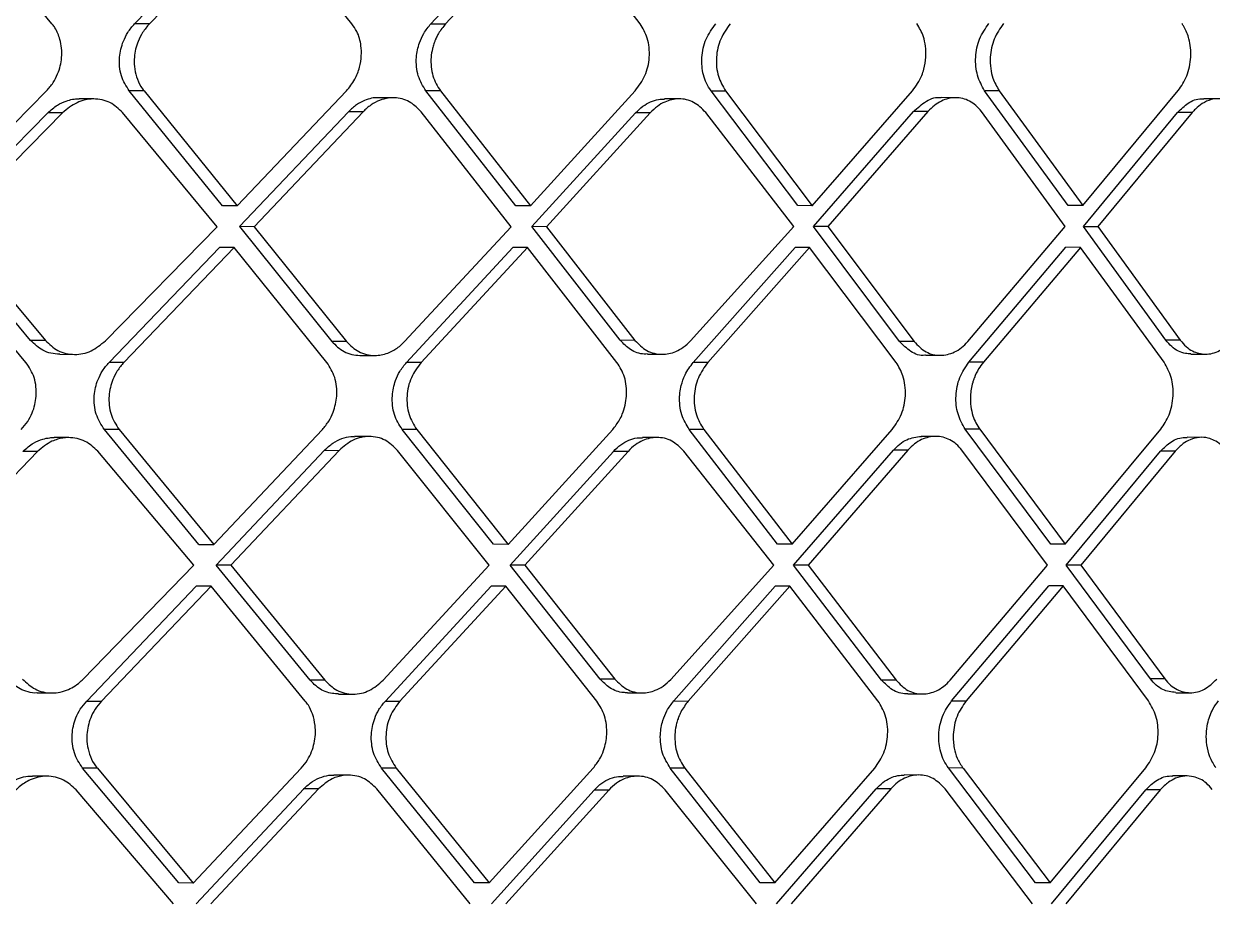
# Model space of a CAD drawing. Extents: x 526 to 610, y 679 to 808.
# Drawn here: x 537.065 to 538.318, y 747.675 to 748.602 of the extents above; entities that cross this region are included whole.
import ezdxf

# ---------------------------------------------------------------- set-up
doc = ezdxf.new("R2010")
doc.units = 0
doc.header["$MEASUREMENT"] = 0
doc.layers.add('1', color=4, linetype='Continuous')

# ---------------------------------------------------------------- blocks, each defined once
blk = doc.blocks.new('JETSETTER LX')
at = {"layer": '1', "color": 3, "linetype": 'Continuous', "lineweight": 25}
for p, q in [((10.9678, 51.7246), (10.8679, 51.8457)), ((11.055, 51.7246), (11.1721, 51.8458)), ((11.1876, 51.8457), (11.0706, 51.7246)), ((11.2837, 51.7246), (11.1876, 51.8457)), ((11.3672, 51.7247), (11.4796, 51.8458)), ((11.495, 51.8458), (11.3827, 51.7246)), ((11.5876, 51.7247), (11.495, 51.8458)), ((11.0706, 51.7246), (11.055, 51.7247)), ((11.3672, 51.7247), (11.3827, 51.7246)), ((10.8427, 51.5328), (10.9621, 51.6539)), ((11.1476, 51.5328), (11.0494, 51.654)), ((11.065, 51.6539), (11.0494, 51.654)), ((11.065, 51.6539), (11.1631, 51.5328)), ((11.1631, 51.5328), (11.2783, 51.6539)), ((11.4566, 51.5329), (11.3619, 51.654)), ((11.3773, 51.6539), (11.3619, 51.654)), ((11.3773, 51.6539), (11.472, 51.5328)), ((11.472, 51.5328), (11.5825, 51.654)), ((11.7537, 51.533), (11.6624, 51.654)), ((11.6624, 51.654), (11.6777, 51.654)), ((11.6777, 51.654), (11.7691, 51.5329)), ((11.7691, 51.5329), (11.8747, 51.6541)), ((12.0388, 51.5331), (11.9507, 51.6541)), ((11.966, 51.6541), (11.9507, 51.6541)), ((11.966, 51.6541), (12.0541, 51.533)), ((12.0541, 51.533), (12.1546, 51.6542)), ((11.0121, 51.6454), (10.9965, 51.6454)), ((11.3274, 51.6466), (11.312, 51.6466)), ((11.6288, 51.6455), (11.6134, 51.6455)), ((11.9202, 51.6467), (11.9048, 51.6468)), ((12.1972, 51.6457), (12.1818, 51.6457)), ((10.8455, 51.5108), (10.9635, 51.6308)), ((10.9791, 51.6308), (10.8611, 51.5108)), ((10.9791, 51.6308), (10.9635, 51.6308)), ((11.1421, 51.5108), (11.0422, 51.6311)), ((11.2802, 51.632), (11.1654, 51.5109)), ((11.2957, 51.6319), (11.1809, 51.5108)), ((11.2957, 51.6319), (11.2802, 51.632)), ((11.4518, 51.5108), (11.3568, 51.6319)), ((11.4737, 51.5109), (11.5829, 51.6309)), ((11.5983, 51.6308), (11.4891, 51.5108)), ((11.5983, 51.6308), (11.5829, 51.6309)), ((11.7497, 51.5109), (11.6568, 51.6312)), ((11.7703, 51.511), (11.8756, 51.6321)), ((11.8909, 51.6321), (11.7856, 51.5109)), ((11.8909, 51.6321), (11.8756, 51.6321)), ((12.0357, 51.511), (11.9473, 51.6321)), ((12.0548, 51.5111), (12.154, 51.6311)), ((12.1693, 51.631), (12.0701, 51.511)), ((12.1693, 51.631), (12.154, 51.6311)), ((11.1631, 51.5328), (11.1476, 51.5328)), ((11.472, 51.5328), (11.4566, 51.5329)), ((11.7691, 51.5329), (11.7537, 51.533)), ((12.0541, 51.533), (12.0388, 51.5331)), ((10.9454, 51.3909), (10.8455, 51.5108)), ((10.8611, 51.5108), (10.961, 51.3908)), ((11.0242, 51.3905), (11.1421, 51.5108)), ((11.1654, 51.5109), (11.2628, 51.3897)), ((11.1809, 51.5108), (11.1654, 51.5109)), ((11.1809, 51.5108), (11.2782, 51.3897)), ((11.3395, 51.3897), (11.4517, 51.5108)), ((11.5668, 51.391), (11.4737, 51.5109)), ((11.4891, 51.5108), (11.4737, 51.5109)), ((11.4891, 51.5108), (11.5822, 51.3909)), ((11.6409, 51.3906), (11.7497, 51.5109)), ((11.8611, 51.3899), (11.7703, 51.511)), ((11.7856, 51.5109), (11.7703, 51.511)), ((11.7856, 51.5109), (11.8764, 51.3898)), ((11.933, 51.3899), (12.0357, 51.511)), ((12.1416, 51.3912), (12.0548, 51.5111)), ((12.0548, 51.5111), (12.0701, 51.511)), ((12.0701, 51.511), (12.1569, 51.3911)), ((10.9405, 51.3677), (10.8393, 51.4888)), ((11.0281, 51.3677), (11.1444, 51.4889)), ((11.1599, 51.4888), (11.0436, 51.3677)), ((11.1599, 51.4888), (11.1444, 51.4889)), ((11.2576, 51.3677), (11.1599, 51.4888)), ((11.3416, 51.3678), (11.4535, 51.4889)), ((11.4689, 51.4888), (11.357, 51.3677)), ((11.4689, 51.4888), (11.4535, 51.4889)), ((11.5632, 51.3677), (11.4689, 51.4888)), ((11.6437, 51.3678), (11.751, 51.489)), ((11.7663, 51.4889), (11.659, 51.3678)), ((11.7663, 51.4889), (11.751, 51.489)), ((11.8574, 51.3678), (11.7663, 51.4889)), ((11.9341, 51.3679), (12.0364, 51.4891)), ((12.0517, 51.489), (11.9494, 51.3679)), ((12.0517, 51.489), (12.0364, 51.4891)), ((12.1397, 51.3679), (12.0517, 51.489)), ((10.961, 51.3908), (10.9454, 51.3909)), ((11.2782, 51.3897), (11.2628, 51.3897)), ((11.5822, 51.3909), (11.5668, 51.391)), ((11.8764, 51.3898), (11.8611, 51.3899)), ((12.1569, 51.3911), (12.1416, 51.3912)), ((10.9761, 51.3763), (10.9917, 51.3762)), ((11.2924, 51.3751), (11.3078, 51.3751)), ((11.5955, 51.3763), (11.6107, 51.3763)), ((11.8886, 51.3753), (11.9038, 51.3752)), ((12.1681, 51.3765), (12.1833, 51.3765)), ((11.0436, 51.3677), (11.0281, 51.3677)), ((11.357, 51.3677), (11.3416, 51.3678)), ((11.659, 51.3678), (11.6437, 51.3678)), ((11.9494, 51.3679), (11.9341, 51.3679)), ((11.1228, 51.1759), (11.0231, 51.297)), ((11.0387, 51.297), (11.0232, 51.297)), ((11.0387, 51.297), (11.1383, 51.1759)), ((11.1383, 51.1759), (11.2528, 51.297)), ((11.4333, 51.176), (11.3369, 51.2971)), ((11.3523, 51.297), (11.3369, 51.2971)), ((11.3523, 51.297), (11.4487, 51.1759)), ((11.4487, 51.1759), (11.5588, 51.297)), ((11.7325, 51.176), (11.6394, 51.2971)), ((11.6547, 51.2971), (11.6394, 51.2971)), ((11.6547, 51.2971), (11.7478, 51.176)), ((11.7478, 51.176), (11.8534, 51.2971)), ((12.0203, 51.1761), (11.9303, 51.2972)), ((11.9455, 51.2972), (11.9303, 51.2972)), ((11.9455, 51.2972), (12.0356, 51.1761)), ((12.0356, 51.1761), (12.1362, 51.2972)), ((10.9857, 51.2885), (10.9702, 51.2885)), ((11.3023, 51.2896), (11.2867, 51.2897)), ((11.6055, 51.2885), (11.5901, 51.2886)), ((11.8993, 51.2898), (11.8839, 51.2898)), ((12.1794, 51.2887), (12.164, 51.2888)), ((10.9527, 51.2738), (10.8357, 51.1539)), ((10.9527, 51.2738), (10.9372, 51.2739)), ((11.1174, 51.1539), (11.0161, 51.2742)), ((11.1409, 51.1539), (11.255, 51.2751)), ((11.2705, 51.275), (11.1564, 51.1539)), ((11.255, 51.2751), (11.2705, 51.275)), ((11.4285, 51.1539), (11.3319, 51.275)), ((11.4507, 51.154), (11.5595, 51.2739)), ((11.5749, 51.2739), (11.4661, 51.1539)), ((11.5749, 51.2739), (11.5595, 51.2739)), ((11.7285, 51.154), (11.6338, 51.2742)), ((11.7494, 51.154), (11.8546, 51.2752)), ((11.8699, 51.2751), (11.7647, 51.154)), ((11.8699, 51.2751), (11.8546, 51.2752)), ((12.0171, 51.1541), (11.9268, 51.2752)), ((12.0366, 51.1541), (12.136, 51.2741)), ((12.1513, 51.2741), (12.0519, 51.1541)), ((12.1513, 51.2741), (12.136, 51.2741)), ((11.1228, 51.1759), (11.1383, 51.1759)), ((11.4487, 51.1759), (11.4333, 51.176)), ((11.7478, 51.176), (11.7325, 51.176)), ((12.0356, 51.1761), (12.0203, 51.1761)), ((11.0003, 51.0336), (11.1174, 51.1539)), ((11.2398, 51.0328), (11.1409, 51.1539)), ((11.1564, 51.1539), (11.1409, 51.1539)), ((11.1564, 51.1539), (11.2553, 51.0328)), ((11.3168, 51.0328), (11.4285, 51.1539)), ((11.5455, 51.034), (11.4507, 51.154)), ((11.4661, 51.1539), (11.4507, 51.154)), ((11.4661, 51.1539), (11.5609, 51.034)), ((11.62, 51.0336), (11.7285, 51.154)), ((11.842, 51.0329), (11.7494, 51.154)), ((11.7647, 51.154), (11.7494, 51.154)), ((11.7647, 51.154), (11.8573, 51.0329)), ((11.9145, 51.0329), (12.0171, 51.1541)), ((12.1253, 51.0342), (12.0366, 51.1541)), ((12.0519, 51.1541), (12.0366, 51.1541)), ((12.0519, 51.1541), (12.1406, 51.0342)), ((11.0045, 51.0108), (11.12, 51.1319)), ((11.1355, 51.1319), (11.02, 51.0108)), ((11.1355, 51.1319), (11.12, 51.1319)), ((11.2347, 51.0108), (11.1355, 51.1319)), ((11.3192, 51.0108), (11.4306, 51.132)), ((11.446, 51.1319), (11.3346, 51.0108)), ((11.446, 51.1319), (11.4306, 51.132)), ((11.542, 51.0108), (11.446, 51.1319)), ((11.6231, 51.0109), (11.7301, 51.132)), ((11.7454, 51.132), (11.6384, 51.0108)), ((11.7454, 51.132), (11.7301, 51.132)), ((11.8383, 51.0109), (11.7454, 51.132)), ((11.9159, 51.011), (12.0182, 51.1321)), ((12.0335, 51.1321), (11.9311, 51.0109)), ((12.0335, 51.1321), (12.0182, 51.1321)), ((12.1233, 51.011), (12.0335, 51.1321)), ((11.5609, 51.034), (11.5455, 51.034)), ((12.1406, 51.0342), (12.1253, 51.0342)), ((11.2553, 51.0328), (11.2398, 51.0328)), ((11.8573, 51.0329), (11.842, 51.0329)), ((10.9523, 51.0193), (10.9678, 51.0193)), ((11.0045, 51.0108), (11.02, 51.0108)), ((11.2699, 51.0182), (11.2851, 51.0181)), ((11.3192, 51.0108), (11.3346, 51.0108)), ((11.5745, 51.0194), (11.5897, 51.0193)), ((11.6231, 51.0109), (11.6384, 51.0108)), ((11.8699, 51.0183), (11.8851, 51.0183)), ((11.9159, 51.011), (11.9311, 51.0109)), ((12.1521, 51.0196), (12.1674, 51.0195)), ((11.1014, 50.819), (11.0002, 50.9401)), ((11.0157, 50.9401), (11.0002, 50.9401)), ((11.0157, 50.9401), (11.1168, 50.8189)), ((11.1168, 50.8189), (11.2306, 50.9401)), ((11.4132, 50.819), (11.3152, 50.9401)), ((11.3306, 50.9401), (11.3152, 50.9401)), ((11.3306, 50.9401), (11.4285, 50.819)), ((11.4285, 50.819), (11.5382, 50.9401)), ((11.7143, 50.8191), (11.6194, 50.9402)), ((11.6347, 50.9401), (11.6194, 50.9402)), ((11.6347, 50.9401), (11.7296, 50.819)), ((11.7296, 50.819), (11.8349, 50.9402)), ((12.0044, 50.8192), (11.9126, 50.9403)), ((11.9279, 50.9402), (11.9126, 50.9403)), ((11.9279, 50.9402), (12.0196, 50.8191)), ((12.0196, 50.8191), (12.1204, 50.9403)), ((10.9627, 50.9315), (10.9472, 50.9316)), ((11.2804, 50.9327), (11.2648, 50.9328)), ((11.5853, 50.9316), (11.5698, 50.9316)), ((11.8813, 50.9328), (11.8659, 50.9329)), ((12.164, 50.9318), (12.1487, 50.9318)), ((11.0961, 50.7969), (10.9933, 50.9172)), ((11.1197, 50.797), (11.2332, 50.9181)), ((11.2486, 50.9181), (11.1352, 50.7969)), ((11.2486, 50.9181), (11.2332, 50.9181)), ((11.4085, 50.797), (11.3103, 50.9181)), ((11.4309, 50.797), (11.5392, 50.917)), ((11.5546, 50.917), (11.4463, 50.797)), ((11.5546, 50.917), (11.5392, 50.917)), ((11.7103, 50.797), (11.6139, 50.9173)), ((11.7314, 50.7971), (11.8365, 50.9182)), ((11.8518, 50.9182), (11.7468, 50.797)), ((11.8518, 50.9182), (11.8365, 50.9182)), ((12.0012, 50.7971), (11.9091, 50.9182)), ((12.021, 50.7972), (12.1205, 50.9172)), ((12.1357, 50.9171), (12.0363, 50.7971)), ((12.1357, 50.9171), (12.1205, 50.9172)), ((11.1168, 50.8189), (11.1014, 50.819)), ((11.4285, 50.819), (11.4132, 50.819)), ((11.7296, 50.819), (11.7143, 50.8191)), ((12.0196, 50.8191), (12.0044, 50.8192))]:
    blk.add_line(p, q, dxfattribs=at)
for points, knots in [([(10.9621, 51.6539), (10.9646, 51.6567), (10.9692, 51.6621), (10.9752, 51.6738), (10.9784, 51.6864), (10.9783, 51.6989), (10.9763, 51.7097), (10.9725, 51.7181), (10.9693, 51.7231), (10.9679, 51.7244), (10.9678, 51.7246)], [0, 0, 0, 0, 0.144319, 0.275739, 0.499177, 0.626633, 0.749402, 0.925989, 0.990998, 1, 1, 1, 1]), ([(11.0494, 51.654), (11.0462, 51.659), (11.0413, 51.6667), (11.0389, 51.6795), (11.0388, 51.6918), (11.0419, 51.7043), (11.0477, 51.7162), (11.0525, 51.7217), (11.055, 51.7247)], [0, 0, 0, 0, 0.244278, 0.370481, 0.499074, 0.716195, 0.849851, 1, 1, 1, 1]), ([(11.0706, 51.7246), (11.0681, 51.7217), (11.0633, 51.7161), (11.0574, 51.7043), (11.0544, 51.6919), (11.0545, 51.6791), (11.0567, 51.6685), (11.0603, 51.6599), (11.0638, 51.6554), (11.065, 51.6539)], [0, 0, 0, 0, 0.149778, 0.28322, 0.500373, 0.626186, 0.769619, 0.922152, 1, 1, 1, 1]), ([(11.2783, 51.6539), (11.2814, 51.6578), (11.2873, 51.6652), (11.2922, 51.6783), (11.2942, 51.6904), (11.2937, 51.7034), (11.2907, 51.7152), (11.2856, 51.722), (11.2837, 51.7246)], [0, 0, 0, 0, 0.194372, 0.368901, 0.523578, 0.658412, 0.867997, 1, 1, 1, 1]), ([(11.3619, 51.654), (11.3588, 51.659), (11.3541, 51.6666), (11.3518, 51.6792), (11.3516, 51.6911), (11.3543, 51.7033), (11.3596, 51.7154), (11.3645, 51.7214), (11.3672, 51.7247)], [0, 0, 0, 0, 0.240637, 0.367491, 0.498365, 0.694731, 0.833848, 1, 1, 1, 1]), ([(11.3827, 51.7246), (11.38, 51.7213), (11.3764, 51.717), (11.3734, 51.7112), (11.3725, 51.7092), (11.3721, 51.7084), (11.3721, 51.7084), (11.3721, 51.7084), (11.3721, 51.7084), (11.3721, 51.7084), (11.3721, 51.7083), (11.372, 51.7081), (11.3719, 51.7078), (11.3716, 51.707), (11.371, 51.7056), (11.37, 51.7027), (11.3684, 51.6972), (11.3671, 51.6891), (11.3673, 51.6793), (11.3695, 51.6666), (11.3742, 51.6589), (11.3773, 51.6539)], [0, 0, 0, 0, 0.167286, 0.219661, 0.251057, 0.251406, 0.251423, 0.251458, 0.251596, 0.251871, 0.252422, 0.254623, 0.259014, 0.26775, 0.285035, 0.318861, 0.383524, 0.500884, 0.631347, 0.758344, 1, 1, 1, 1]), ([(11.5825, 51.654), (11.5863, 51.6591), (11.5939, 51.6694), (11.5976, 51.6863), (11.5974, 51.6997), (11.595, 51.7123), (11.5905, 51.7198), (11.5876, 51.7247)], [0, 0, 0, 0, 0.249843, 0.499322, 0.635836, 0.764929, 1, 1, 1, 1]), ([(11.6624, 51.654), (11.6607, 51.6566), (11.6573, 51.6617), (11.6532, 51.6734), (11.6518, 51.6894), (11.6561, 51.7092), (11.6636, 51.7195), (11.6673, 51.7247)], [0, 0, 0, 0, 0.131184, 0.257924, 0.497218, 0.748582, 1, 1, 1, 1]), ([(11.6827, 51.7247), (11.6789, 51.7196), (11.6715, 51.7093), (11.6678, 51.6923), (11.668, 51.679), (11.6704, 51.6664), (11.6748, 51.6589), (11.6777, 51.654)], [0, 0, 0, 0, 0.249634, 0.499696, 0.635091, 0.763938, 1, 1, 1, 1]), ([(11.8747, 51.6541), (11.8784, 51.6592), (11.8833, 51.6662), (11.8873, 51.6787), (11.8891, 51.6891), (11.8887, 51.7008), (11.8861, 51.7133), (11.8819, 51.7204), (11.8793, 51.7248)], [0, 0, 0, 0, 0.249456, 0.338534, 0.499918, 0.650657, 0.784388, 1, 1, 1, 1]), ([(11.9704, 51.7248), (11.9669, 51.7196), (11.9597, 51.7093), (11.9562, 51.6918), (11.9567, 51.6778), (11.9594, 51.6654), (11.9635, 51.6584), (11.966, 51.6541)], [0, 0, 0, 0, 0.249766, 0.499436, 0.654498, 0.789749, 1, 1, 1, 1]), ([(12.1546, 51.6542), (12.158, 51.6591), (12.1631, 51.6667), (12.1667, 51.6793), (12.1685, 51.6926), (12.1671, 51.7075), (12.1627, 51.7185), (12.1597, 51.7233), (12.1589, 51.7245), (12.1587, 51.7248), (12.1586, 51.7249), (12.1586, 51.7249), (12.1586, 51.7249)], [0, 0, 0, 0, 0.238532, 0.366743, 0.500494, 0.749386, 0.935395, 0.982948, 0.995288, 0.998597, 0.999828, 1, 1, 1, 1]), ([(11.312, 51.6466), (11.312, 51.6466), (11.3071, 51.6472), (11.2989, 51.6448), (11.2883, 51.6395), (11.283, 51.6346), (11.2802, 51.632)], [0, 0, 0, 0, 0.008307, 0.430787, 0.697241, 1, 1, 1, 1]), ([(11.8756, 51.6321), (11.88, 51.6361), (11.8887, 51.6439), (11.8998, 51.648), (11.9048, 51.6468), (11.9048, 51.6468)], [0, 0, 0, 0, 0.49967, 0.997889, 1, 1, 1, 1]), ([(10.9635, 51.6308), (10.9668, 51.6337), (10.9727, 51.6391), (10.9839, 51.6439), (10.9919, 51.6459), (10.9963, 51.6454), (10.9965, 51.6454)], [0, 0, 0, 0, 0.3418, 0.619886, 0.983463, 1, 1, 1, 1]), ([(11.0422, 51.6311), (11.0381, 51.635), (11.0317, 51.6411), (11.0206, 51.6448), (11.0089, 51.646), (10.9937, 51.6429), (10.9839, 51.6348), (10.9791, 51.6308)], [0, 0, 0, 0, 0.239617, 0.367584, 0.500817, 0.750041, 1, 1, 1, 1]), ([(11.3568, 51.6319), (11.3534, 51.6354), (11.3461, 51.6429), (11.3333, 51.6468), (11.322, 51.6466), (11.3129, 51.6442), (11.3038, 51.6395), (11.2984, 51.6345), (11.2957, 51.6319)], [0, 0, 0, 0, 0.208143, 0.443363, 0.571931, 0.707531, 0.850209, 1, 1, 1, 1]), ([(11.5829, 51.6309), (11.5854, 51.6333), (11.5902, 51.638), (11.5985, 51.6426), (11.6063, 51.6452), (11.6113, 51.6453), (11.6134, 51.6453)], [0, 0, 0, 0, 0.277811, 0.546685, 0.806696, 1, 1, 1, 1]), ([(11.6568, 51.6312), (11.6528, 51.6352), (11.6447, 51.6433), (11.6289, 51.6466), (11.6156, 51.6436), (11.6054, 51.6379), (11.6007, 51.6332), (11.5983, 51.6308)], [0, 0, 0, 0, 0.248863, 0.499207, 0.728584, 0.859141, 1, 1, 1, 1]), ([(11.9473, 51.6321), (11.9454, 51.6344), (11.9416, 51.6388), (11.9327, 51.6448), (11.9202, 51.648), (11.9072, 51.6448), (11.8975, 51.6389), (11.8931, 51.6344), (11.8909, 51.6321)], [0, 0, 0, 0, 0.130826, 0.257892, 0.499804, 0.74092, 0.868332, 1, 1, 1, 1]), ([(12.154, 51.6311), (12.1576, 51.6347), (12.165, 51.6422), (12.1753, 51.6459), (12.1809, 51.6456), (12.1818, 51.6455)], [0, 0, 0, 0, 0.433072, 0.907301, 1, 1, 1, 1]), ([(12.223, 51.6314), (12.221, 51.6338), (12.2172, 51.6383), (12.2086, 51.644), (12.1991, 51.6463), (12.1886, 51.6449), (12.1803, 51.6412), (12.1738, 51.636), (12.1705, 51.6323), (12.1693, 51.631)], [0, 0, 0, 0, 0.140598, 0.268246, 0.500669, 0.625537, 0.790806, 0.929243, 1, 1, 1, 1]), ([(10.9761, 51.3763), (10.973, 51.3765), (10.9668, 51.3769), (10.9558, 51.381), (10.9495, 51.387), (10.9454, 51.3909)], [0, 0, 0, 0, 0.27231, 0.529959, 1, 1, 1, 1]), ([(10.961, 51.3908), (10.9651, 51.3869), (10.9715, 51.3808), (10.9826, 51.3769), (10.9944, 51.3755), (11.0096, 51.3785), (11.0193, 51.3865), (11.0242, 51.3905)], [0, 0, 0, 0, 0.23677, 0.365514, 0.500968, 0.750084, 1, 1, 1, 1]), ([(11.2628, 51.3897), (11.2668, 51.3858), (11.273, 51.3797), (11.2837, 51.3757), (11.2895, 51.3753), (11.2924, 51.3751)], [0, 0, 0, 0, 0.483279, 0.740596, 1, 1, 1, 1]), ([(11.2782, 51.3897), (11.2823, 51.3857), (11.2885, 51.3796), (11.2992, 51.3758), (11.3096, 51.3745), (11.3204, 51.3766), (11.3311, 51.3818), (11.3366, 51.3869), (11.3395, 51.3897)], [0, 0, 0, 0, 0.239774, 0.36741, 0.499964, 0.700414, 0.83791, 1, 1, 1, 1]), ([(11.5955, 51.3766), (11.5943, 51.3765), (11.5881, 51.3762), (11.5774, 51.3801), (11.5702, 51.3875), (11.5668, 51.391)], [0, 0, 0, 0, 0.102916, 0.576381, 1, 1, 1, 1]), ([(11.5822, 51.3909), (11.5861, 51.3869), (11.5921, 51.3808), (11.6024, 51.377), (11.6127, 51.3757), (11.6234, 51.3779), (11.6336, 51.3835), (11.6384, 51.3881), (11.6409, 51.3906)], [0, 0, 0, 0, 0.244456, 0.370904, 0.499865, 0.723932, 0.855571, 1, 1, 1, 1]), ([(11.8885, 51.3755), (11.8883, 51.3754), (11.8829, 51.3741), (11.8723, 51.3784), (11.8648, 51.3861), (11.8611, 51.3899)], [0, 0, 0, 0, 0.02652, 0.520609, 1, 1, 1, 1]), ([(11.8764, 51.3898), (11.8803, 51.3857), (11.8882, 51.3775), (11.9038, 51.374), (11.9168, 51.3771), (11.9265, 51.383), (11.9308, 51.3875), (11.933, 51.3898)], [0, 0, 0, 0, 0.251855, 0.499126, 0.738904, 0.866911, 1, 1, 1, 1]), ([(12.1681, 51.3767), (12.1662, 51.3768), (12.1617, 51.3769), (12.1547, 51.3794), (12.1475, 51.384), (12.1436, 51.3888), (12.1416, 51.3912)], [0, 0, 0, 0, 0.189381, 0.451104, 0.721301, 1, 1, 1, 1]), ([(12.1569, 51.3911), (12.1589, 51.3887), (12.1627, 51.3841), (12.1715, 51.3783), (12.1835, 51.3753), (12.1986, 51.3787), (12.2068, 51.3868), (12.2109, 51.3908)], [0, 0, 0, 0, 0.139149, 0.269077, 0.500345, 0.75256, 1, 1, 1, 1]), ([(10.9355, 51.297), (10.9379, 51.2997), (10.9425, 51.305), (10.9485, 51.3168), (10.9516, 51.3295), (10.9513, 51.3421), (10.9489, 51.3549), (10.9439, 51.3626), (10.9405, 51.3677)], [0, 0, 0, 0, 0.141989, 0.272717, 0.499687, 0.628298, 0.754622, 1, 1, 1, 1]), ([(11.0231, 51.297), (11.0198, 51.3021), (11.0148, 51.3099), (11.0124, 51.3226), (11.0121, 51.3351), (11.0151, 51.3476), (11.021, 51.3594), (11.0256, 51.3649), (11.0281, 51.3677)], [0, 0, 0, 0, 0.245866, 0.371795, 0.499393, 0.721181, 0.85355, 1, 1, 1, 1]), ([(11.0436, 51.3677), (11.0412, 51.3648), (11.0366, 51.3594), (11.0307, 51.3476), (11.0277, 51.335), (11.0279, 51.3226), (11.0303, 51.3099), (11.0354, 51.3021), (11.0387, 51.297)], [0, 0, 0, 0, 0.146296, 0.278623, 0.50065, 0.627471, 0.753461, 1, 1, 1, 1]), ([(11.2528, 51.297), (11.2552, 51.2999), (11.2597, 51.3053), (11.2654, 51.3172), (11.2683, 51.3298), (11.268, 51.3423), (11.2656, 51.355), (11.2607, 51.3627), (11.2576, 51.3677)], [0, 0, 0, 0, 0.147013, 0.279468, 0.499914, 0.630384, 0.757337, 1, 1, 1, 1]), ([(11.3369, 51.2971), (11.3337, 51.3021), (11.3289, 51.3097), (11.3265, 51.3224), (11.3262, 51.3346), (11.3289, 51.347), (11.3344, 51.3589), (11.3391, 51.3647), (11.3416, 51.3678)], [0, 0, 0, 0, 0.242878, 0.369315, 0.498785, 0.70823, 0.84392, 1, 1, 1, 1]), ([(11.357, 51.3677), (11.3532, 51.3626), (11.3454, 51.3524), (11.3417, 51.3356), (11.342, 51.3225), (11.3443, 51.3097), (11.3492, 51.3021), (11.3523, 51.297)], [0, 0, 0, 0, 0.249952, 0.49955, 0.628854, 0.755639, 1, 1, 1, 1]), ([(11.5588, 51.297), (11.5613, 51.3003), (11.5653, 51.3052), (11.5708, 51.317), (11.5737, 51.3293), (11.5733, 51.3426), (11.5709, 51.3553), (11.5663, 51.3628), (11.5632, 51.3677)], [0, 0, 0, 0, 0.163472, 0.250582, 0.499861, 0.633896, 0.762075, 1, 1, 1, 1]), ([(11.6394, 51.2971), (11.6364, 51.302), (11.6317, 51.3096), (11.6293, 51.3222), (11.6291, 51.3294), (11.6294, 51.3339), (11.6298, 51.3376), (11.6312, 51.3448), (11.6351, 51.3563), (11.6405, 51.3636), (11.6437, 51.3678)], [0, 0, 0, 0, 0.238678, 0.366361, 0.499074, 0.513116, 0.541083, 0.63871, 0.791778, 1, 1, 1, 1]), ([(11.659, 51.3678), (11.6553, 51.3626), (11.6479, 51.3523), (11.6443, 51.3355), (11.6447, 51.3222), (11.6471, 51.3096), (11.6517, 51.302), (11.6547, 51.2971)], [0, 0, 0, 0, 0.249837, 0.499631, 0.632521, 0.760483, 1, 1, 1, 1]), ([(11.8534, 51.2971), (11.857, 51.3023), (11.8642, 51.3126), (11.8676, 51.3298), (11.8671, 51.3434), (11.8645, 51.356), (11.8601, 51.3632), (11.8574, 51.3678)], [0, 0, 0, 0, 0.249757, 0.499404, 0.64357, 0.775204, 1, 1, 1, 1]), ([(11.9494, 51.3679), (11.9476, 51.3656), (11.9439, 51.3607), (11.9411, 51.3548), (11.9398, 51.3514), (11.9396, 51.3509), (11.939, 51.3492), (11.937, 51.3432), (11.9354, 51.3334), (11.9359, 51.3215), (11.9385, 51.309), (11.9428, 51.3017), (11.9455, 51.2972)], [0, 0, 0, 0, 0.116873, 0.250401, 0.250408, 0.257645, 0.271775, 0.320702, 0.500592, 0.645566, 0.777272, 1, 1, 1, 1]), ([(12.1362, 51.2972), (12.1395, 51.302), (12.1445, 51.3095), (12.1482, 51.3221), (12.1499, 51.3355), (12.1484, 51.3525), (12.1426, 51.3628), (12.1397, 51.3679)], [0, 0, 0, 0, 0.233999, 0.363526, 0.501006, 0.750381, 1, 1, 1, 1]), ([(10.9372, 51.2739), (10.9408, 51.2771), (10.9473, 51.2827), (10.9573, 51.2869), (10.9645, 51.2882), (10.9685, 51.2887), (10.97, 51.2885), (10.9702, 51.2885)], [0, 0, 0, 0, 0.377652, 0.66825, 0.871466, 0.987078, 1, 1, 1, 1]), ([(11.0161, 51.2742), (11.0119, 51.2781), (11.0055, 51.2841), (10.9943, 51.2878), (10.9845, 51.2889), (10.9755, 51.2875), (10.9641, 51.2834), (10.9576, 51.2779), (10.9527, 51.2738)], [0, 0, 0, 0, 0.237871, 0.366135, 0.500426, 0.664219, 0.750399, 1, 1, 1, 1]), ([(11.255, 51.2751), (11.2579, 51.2778), (11.2636, 51.283), (11.2732, 51.2876), (11.281, 51.2897), (11.2854, 51.2895), (11.2867, 51.2894)], [0, 0, 0, 0, 0.314834, 0.610576, 0.887257, 1, 1, 1, 1]), ([(11.3319, 51.275), (11.3278, 51.279), (11.3216, 51.2852), (11.3108, 51.289), (11.2995, 51.2903), (11.2847, 51.2872), (11.2752, 51.2791), (11.2705, 51.275)], [0, 0, 0, 0, 0.242007, 0.369387, 0.500771, 0.749959, 1, 1, 1, 1]), ([(11.5595, 51.2739), (11.5621, 51.2764), (11.567, 51.2813), (11.5756, 51.2859), (11.5834, 51.2884), (11.5882, 51.2884), (11.5901, 51.2884)], [0, 0, 0, 0, 0.287652, 0.563617, 0.827945, 1, 1, 1, 1]), ([(11.6338, 51.2742), (11.6297, 51.2782), (11.6216, 51.2863), (11.6058, 51.2897), (11.5924, 51.2868), (11.5822, 51.2811), (11.5774, 51.2764), (11.5749, 51.2739)], [0, 0, 0, 0, 0.246673, 0.499199, 0.722631, 0.854677, 1, 1, 1, 1]), ([(11.8546, 51.2752), (11.8568, 51.2774), (11.8611, 51.2819), (11.8709, 51.2881), (11.8788, 51.2891), (11.884, 51.2897)], [0, 0, 0, 0, 0.259117, 0.515383, 1, 1, 1, 1]), ([(11.9268, 51.2752), (11.9249, 51.2774), (11.9211, 51.2818), (11.9121, 51.2878), (11.8994, 51.291), (11.8863, 51.2879), (11.8766, 51.282), (11.8722, 51.2775), (11.8699, 51.2751)], [0, 0, 0, 0, 0.12887, 0.255285, 0.499751, 0.737762, 0.865971, 1, 1, 1, 1]), ([(12.136, 51.2741), (12.1397, 51.2778), (12.1473, 51.2854), (12.1577, 51.289), (12.1632, 51.2886), (12.164, 51.2886)], [0, 0, 0, 0, 0.444046, 0.921885, 1, 1, 1, 1]), ([(12.2056, 51.2745), (12.2036, 51.2768), (12.1998, 51.2813), (12.193, 51.2857), (12.1855, 51.2885), (12.1768, 51.2892), (12.1678, 51.2869), (12.1591, 51.2821), (12.1541, 51.277), (12.1513, 51.2741)], [0, 0, 0, 0, 0.138233, 0.265443, 0.381633, 0.535939, 0.699684, 0.83166, 1, 1, 1, 1]), ([(10.9523, 51.0194), (10.9522, 51.0194), (10.949, 51.0187), (10.9427, 51.0204), (10.9318, 51.0239), (10.9255, 51.03), (10.9214, 51.034)], [0, 0, 0, 0, 0.007941, 0.279121, 0.53506, 1, 1, 1, 1]), ([(10.9369, 51.0339), (10.9411, 51.03), (10.9475, 51.0239), (10.9586, 51.02), (10.9705, 51.0186), (10.9849, 51.0217), (10.9954, 51.0286), (10.9998, 51.0331), (11.0003, 51.0336)], [0, 0, 0, 0, 0.234836, 0.364027, 0.500857, 0.749898, 0.972469, 1, 1, 1, 1]), ([(11.5745, 51.0196), (11.573, 51.0196), (11.5665, 51.0195), (11.5558, 51.0235), (11.5488, 51.0307), (11.5455, 51.034)], [0, 0, 0, 0, 0.134136, 0.599752, 1, 1, 1, 1]), ([(11.5609, 51.034), (11.5649, 51.03), (11.5709, 51.0239), (11.5813, 51.0201), (11.5915, 51.0187), (11.6021, 51.0209), (11.6124, 51.0263), (11.6174, 51.0311), (11.62, 51.0336)], [0, 0, 0, 0, 0.241944, 0.369022, 0.499868, 0.714172, 0.848246, 1, 1, 1, 1]), ([(12.1522, 51.0199), (12.1475, 51.0204), (12.1401, 51.0212), (12.1312, 51.0273), (12.1273, 51.0319), (12.1253, 51.0342)], [0, 0, 0, 0, 0.46321, 0.728468, 1, 1, 1, 1]), ([(12.1406, 51.0342), (12.1425, 51.0318), (12.1464, 51.0273), (12.1552, 51.0214), (12.1674, 51.0184), (12.1827, 51.0218), (12.191, 51.0298), (12.1952, 51.0339)], [0, 0, 0, 0, 0.136053, 0.264957, 0.500346, 0.751098, 1, 1, 1, 1]), ([(11.2699, 51.0184), (11.2677, 51.0184), (11.2604, 51.0186), (11.2495, 51.023), (11.2428, 51.0298), (11.2398, 51.0328)], [0, 0, 0, 0, 0.194647, 0.646795, 1, 1, 1, 1]), ([(11.2553, 51.0328), (11.2593, 51.0288), (11.2656, 51.0227), (11.2764, 51.0188), (11.2879, 51.0175), (11.3028, 51.0205), (11.3122, 51.0287), (11.3168, 51.0328)], [0, 0, 0, 0, 0.238004, 0.36642, 0.500855, 0.750104, 1, 1, 1, 1]), ([(11.8699, 51.0185), (11.8693, 51.0184), (11.8636, 51.018), (11.8531, 51.0215), (11.8456, 51.0292), (11.842, 51.0329)], [0, 0, 0, 0, 0.052962, 0.540372, 1, 1, 1, 1]), ([(11.8573, 51.0329), (11.8613, 51.0288), (11.8692, 51.0206), (11.8849, 51.0171), (11.898, 51.0201), (11.9078, 51.026), (11.9122, 51.0305), (11.9145, 51.0329)], [0, 0, 0, 0, 0.248866, 0.499118, 0.73443, 0.863554, 1, 1, 1, 1]), ([(11.0002, 50.9401), (10.9968, 50.9452), (10.9917, 50.953), (10.9892, 50.9657), (10.9888, 50.9782), (10.9917, 50.9909), (10.9976, 51.0027), (11.0021, 51.008), (11.0045, 51.0108)], [0, 0, 0, 0, 0.247374, 0.372772, 0.498999, 0.725327, 0.856709, 1, 1, 1, 1]), ([(11.02, 51.0108), (11.0176, 51.008), (11.0131, 51.0026), (11.0073, 50.9909), (11.0044, 50.9782), (11.0047, 50.9652), (11.0071, 50.9546), (11.0109, 50.946), (11.0145, 50.9416), (11.0157, 50.9401)], [0, 0, 0, 0, 0.143006, 0.274097, 0.499816, 0.625476, 0.769244, 0.921199, 1, 1, 1, 1]), ([(11.2306, 50.9401), (11.2329, 50.9428), (11.2372, 50.9481), (11.243, 50.9599), (11.2458, 50.9726), (11.2454, 50.9862), (11.2429, 50.9968), (11.2391, 51.0052), (11.2359, 51.0093), (11.2347, 51.0108)], [0, 0, 0, 0, 0.140962, 0.268692, 0.501235, 0.625931, 0.787416, 0.924719, 1, 1, 1, 1]), ([(11.3152, 50.9401), (11.3119, 50.9452), (11.307, 50.9529), (11.3045, 50.9656), (11.3041, 50.9779), (11.3068, 50.9905), (11.3123, 51.0024), (11.3168, 51.0079), (11.3192, 51.0108)], [0, 0, 0, 0, 0.245065, 0.371119, 0.49918, 0.717292, 0.85067, 1, 1, 1, 1]), ([(11.3346, 51.0108), (11.3308, 51.0057), (11.3232, 50.9954), (11.3195, 50.9787), (11.3199, 50.9656), (11.3224, 50.9529), (11.3273, 50.9452), (11.3306, 50.9401)], [0, 0, 0, 0, 0.249809, 0.49946, 0.627416, 0.753729, 1, 1, 1, 1]), ([(11.5382, 50.9401), (11.5405, 50.9431), (11.545, 50.9487), (11.5503, 50.9606), (11.5529, 50.9732), (11.5524, 50.9856), (11.5499, 50.9982), (11.5451, 51.0058), (11.542, 51.0108)], [0, 0, 0, 0, 0.151565, 0.28557, 0.50008, 0.63195, 0.759375, 1, 1, 1, 1]), ([(11.6194, 50.9402), (11.6163, 50.9452), (11.6116, 50.9528), (11.6091, 50.9654), (11.6086, 50.9771), (11.6109, 50.9892), (11.6158, 51.0014), (11.6205, 51.0075), (11.6231, 51.0109)], [0, 0, 0, 0, 0.241763, 0.368671, 0.499274, 0.690602, 0.830641, 1, 1, 1, 1]), ([(11.6384, 51.0108), (11.6356, 51.0071), (11.632, 51.0025), (11.6294, 50.9967), (11.6288, 50.9952), (11.6286, 50.9947), (11.6285, 50.9946), (11.6285, 50.9946), (11.6285, 50.9946), (11.6285, 50.9946), (11.6285, 50.9945), (11.6284, 50.9943), (11.6282, 50.9939), (11.628, 50.9932), (11.6274, 50.9917), (11.6265, 50.9888), (11.6251, 50.9833), (11.624, 50.9752), (11.6244, 50.9654), (11.6269, 50.9528), (11.6316, 50.9451), (11.6347, 50.9401)], [0, 0, 0, 0, 0.185354, 0.233077, 0.245627, 0.250089, 0.250633, 0.250647, 0.250669, 0.251224, 0.252335, 0.254552, 0.258975, 0.267772, 0.285165, 0.319156, 0.383945, 0.500727, 0.631057, 0.757961, 1, 1, 1, 1]), ([(11.8349, 50.9402), (11.8385, 50.9453), (11.8456, 50.9556), (11.8489, 50.9727), (11.8484, 50.9861), (11.8458, 50.9987), (11.8412, 51.0061), (11.8383, 51.0109)], [0, 0, 0, 0, 0.249789, 0.499433, 0.638658, 0.768648, 1, 1, 1, 1]), ([(11.9126, 50.9403), (11.9108, 50.9428), (11.9075, 50.9479), (11.9032, 50.9595), (11.9014, 50.9756), (11.9052, 50.9953), (11.9123, 51.0058), (11.9159, 51.011)], [0, 0, 0, 0, 0.13137, 0.258098, 0.496636, 0.748214, 1, 1, 1, 1]), ([(11.9311, 51.0109), (11.9276, 51.0058), (11.9205, 50.9954), (11.917, 50.9771), (11.9181, 50.962), (11.9216, 50.9498), (11.9257, 50.9436), (11.9278, 50.9402)], [0, 0, 0, 0, 0.249693, 0.499384, 0.685785, 0.831493, 1, 1, 1, 1]), ([(12.1944, 50.9404), (12.1921, 50.9441), (12.1877, 50.9513), (12.1846, 50.964), (12.184, 50.9759), (12.1857, 50.9889), (12.19, 51.0012), (12.1951, 51.0082), (12.1972, 51.0111)], [0, 0, 0, 0, 0.187052, 0.356463, 0.508203, 0.642242, 0.856373, 1, 1, 1, 1]), ([(10.9142, 50.917), (10.9191, 50.9209), (10.9289, 50.9289), (10.9411, 50.9322), (10.947, 50.9315), (10.9472, 50.9315)], [0, 0, 0, 0, 0.495087, 0.988168, 1, 1, 1, 1]), ([(10.9933, 50.9172), (10.9891, 50.9211), (10.9826, 50.9271), (10.9715, 50.9309), (10.9596, 50.9322), (10.946, 50.9291), (10.9359, 50.9226), (10.9313, 50.9184), (10.9302, 50.9173), (10.9299, 50.917), (10.9298, 50.9169), (10.9298, 50.9169), (10.9298, 50.9169), (10.9298, 50.9169)], [0, 0, 0, 0, 0.236144, 0.364918, 0.500616, 0.749562, 0.936411, 0.983685, 0.995713, 0.998824, 0.999654, 0.999959, 1, 1, 1, 1]), ([(11.2331, 50.9181), (11.2362, 50.921), (11.242, 50.9264), (11.252, 50.9309), (11.2597, 50.9329), (11.2639, 50.9326), (11.2648, 50.9325)], [0, 0, 0, 0, 0.329174, 0.635273, 0.9183, 1, 1, 1, 1]), ([(11.3103, 50.9181), (11.3062, 50.9221), (11.2999, 50.9282), (11.2891, 50.932), (11.2795, 50.9332), (11.2707, 50.9318), (11.2596, 50.9277), (11.2533, 50.9222), (11.2486, 50.9181)], [0, 0, 0, 0, 0.239703, 0.367481, 0.500284, 0.664173, 0.750259, 1, 1, 1, 1]), ([(11.5392, 50.917), (11.5419, 50.9196), (11.547, 50.9247), (11.556, 50.9293), (11.5636, 50.9315), (11.5682, 50.9314), (11.5698, 50.9314)], [0, 0, 0, 0, 0.300055, 0.584939, 0.854679, 1, 1, 1, 1]), ([(11.6139, 50.9173), (11.6098, 50.9213), (11.6037, 50.9273), (11.5933, 50.931), (11.5831, 50.9322), (11.5725, 50.9299), (11.5622, 50.9244), (11.5572, 50.9195), (11.5546, 50.917)], [0, 0, 0, 0, 0.244048, 0.370598, 0.499861, 0.713816, 0.84798, 1, 1, 1, 1]), ([(11.8365, 50.9182), (11.8387, 50.9206), (11.8432, 50.9252), (11.851, 50.9298), (11.8587, 50.9325), (11.8637, 50.9327), (11.8659, 50.9327)], [0, 0, 0, 0, 0.268722, 0.531719, 0.789032, 1, 1, 1, 1]), ([(11.9091, 50.9182), (11.9051, 50.9223), (11.8971, 50.9305), (11.8814, 50.934), (11.8684, 50.931), (11.8585, 50.9252), (11.8541, 50.9206), (11.8518, 50.9182)], [0, 0, 0, 0, 0.251604, 0.499109, 0.733106, 0.862559, 1, 1, 1, 1]), ([(12.1205, 50.9172), (12.1243, 50.9209), (12.1321, 50.9286), (12.1426, 50.9322), (12.1481, 50.9317), (12.1487, 50.9317)], [0, 0, 0, 0, 0.456105, 0.937983, 1, 1, 1, 1]), ([(12.1906, 50.9175), (12.1886, 50.9198), (12.1848, 50.9243), (12.178, 50.9287), (12.1703, 50.9315), (12.1615, 50.9322), (12.1525, 50.93), (12.1436, 50.9252), (12.1386, 50.9201), (12.1357, 50.9171)], [0, 0, 0, 0, 0.135944, 0.26276, 0.380451, 0.534589, 0.696874, 0.828606, 1, 1, 1, 1])]:
    blk.add_open_spline(points, degree=3, knots=knots, dxfattribs=at)
for points in [[(11.9507, 51.6541), (11.9478, 51.6593), (11.9421, 51.6696), (11.9404, 51.6895), (11.9443, 51.7093), (11.9515, 51.7197), (11.9551, 51.7248)], [(11.9303, 51.2972), (11.9273, 51.3024), (11.9215, 51.3127), (11.9196, 51.3326), (11.9234, 51.3524), (11.9305, 51.3627), (11.9341, 51.3679)], [(12.1204, 50.9403), (12.1239, 50.9455), (12.1308, 50.9558), (12.1344, 50.9756), (12.1323, 50.9955), (12.1263, 51.0058), (12.1233, 51.011)]]:
    blk.add_open_spline(points, degree=3, dxfattribs=at)

msp = doc.modelspace()

# ---------------------------------------------------------------- block references
at = {"layer": '1'}
msp.add_blockref('JETSETTER LX', (526.127, 696.8772), dxfattribs=at)

doc.saveas('drawing.dxf')
